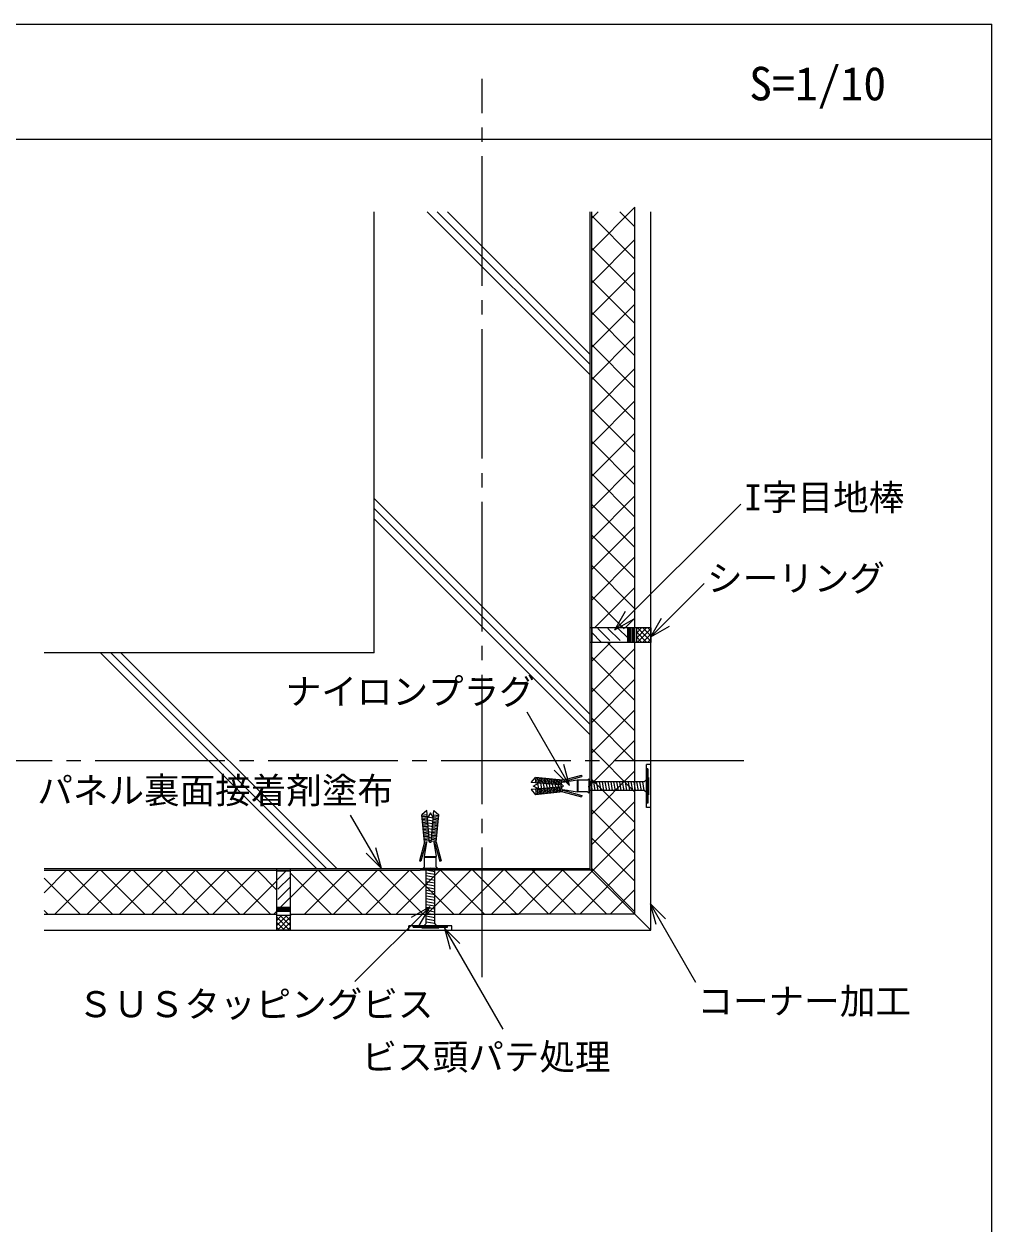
# Model space of a CAD drawing. Units: millimetres, scale not verified. Extents: x 3795 to 7821, y 4568 to 7368.
# Drawn here: x 7149 to 7821, y 6535 to 7368 of the extents above; entities that cross this region are included whole.
import ezdxf
from ezdxf.enums import TextEntityAlignment as Align

# ---------------------------------------------------------------- set-up
doc = ezdxf.new("R2010")
doc.units = ezdxf.units.MM
doc.header["$LTSCALE"] = 10
doc.linetypes.add('CHAIN2', pattern=[12, 9, -1, 1, -1])
doc.linetypes.add('DASHED1', pattern=[1.8, 1.2, -0.6])
for name, color, linetype in [('0-0', 7, 'Continuous'), ('3-0', 7, 'Continuous'), ('3-1', 4, 'Continuous')]:
    doc.layers.add(name, color=color, linetype=linetype)
doc.styles.add('ＭＳ ゴシック', font='')
doc.styles.get('ＭＳ ゴシック').set_extended_font_data('MS Gothic')

msp = doc.modelspace()

# ---------------------------------------------------------------- linework, layer by layer
at = {"layer": '0-0', "color": 2}
for p in [(3820.85, 7368.18), (7820.85, 4568.18)]:
    msp.add_line(p, (7820.85, 7368.18), dxfattribs=at)
at = {"layer": '0-0'}
msp.add_line((3820.85, 7288.18), (7820.85, 7288.18), dxfattribs=at)
at = {"layer": '3-0', "linetype": 'CHAIN2'}
for p, q in [((7467.06, 6706.37), (7467.06, 7330.04)), ((7648.59, 6856.54), (7130.09, 6856.54))]:
    msp.add_line(p, q, dxfattribs=at)
at = {"layer": '3-0'}
for p, q in [((7392.06, 6931.54), (7392.06, 7237.82)), ((7542.06, 7124.6), (7428.84, 7237.82)), ((7542.06, 7131.67), (7435.91, 7237.82)), ((7542.06, 7138.74), (7442.99, 7237.82)), ((7542.06, 6780.54), (7542.06, 7237.82)), ((7543.06, 7210.93), (7573.06, 7240.93)), ((7543.06, 6780.54), (7543.06, 7237.82)), ((7543.06, 7233.33), (7547.55, 7237.82)), ((7543.06, 7234.98), (7573.06, 7204.98)), ((7562.62, 7237.82), (7573.06, 7227.38)), ((7573.06, 6790.54), (7573.06, 7240.93)), ((7584.06, 6790.54), (7584.06, 7237.82)), ((7543.06, 7188.53), (7573.06, 7218.53)), ((7543.06, 7212.58), (7573.06, 7182.58)), ((7543.06, 7166.13), (7573.06, 7196.13)), ((7543.06, 7190.18), (7573.06, 7160.18)), ((7543.06, 7143.73), (7573.06, 7173.73)), ((7543.06, 7167.78), (7573.06, 7137.78)), ((7543.06, 7121.33), (7573.06, 7151.33)), ((7543.06, 7145.38), (7573.06, 7115.38)), ((7543.06, 7098.93), (7573.06, 7128.93)), ((7543.06, 7122.98), (7573.06, 7092.98)), ((7543.06, 7076.53), (7573.06, 7106.53)), ((7543.06, 7100.58), (7573.06, 7070.58)), ((7543.06, 7054.13), (7573.06, 7084.13)), ((7543.06, 7078.18), (7573.06, 7048.18)), ((7543.06, 7031.73), (7573.06, 7061.73)), ((7543.06, 7055.78), (7573.06, 7025.78)), ((7542.06, 6888.74), (7392.06, 7038.74)), ((7543.06, 7010.52), (7573.06, 7040.52)), ((7543.06, 7034.56), (7573.06, 7004.56)), ((7559.1, 6947.4), (7646.51, 7034.81)), ((7542.06, 6881.67), (7392.06, 7031.67)), ((7542.06, 6874.6), (7392.06, 7024.6)), ((7543.06, 6989.31), (7573.06, 7019.31)), ((7543.06, 7013.35), (7573.06, 6983.35)), ((7543.06, 6968.09), (7573.06, 6998.09)), ((7543.06, 6992.14), (7573.06, 6962.14)), ((7544.97, 6948.79), (7573.06, 6976.88)), ((7584.06, 6942.62), (7621.04, 6979.6)), ((7543.06, 6970.92), (7565.69, 6948.29)), ((7559.1, 6947.4), (7566.6, 6960.39)), ((7559.1, 6947.4), (7572.09, 6954.9)), ((7566.19, 6948.79), (7573.06, 6955.67)), ((7584.06, 6942.62), (7591.56, 6955.61)), ((7584.06, 6942.62), (7597.05, 6950.12)), ((7584.06, 6948.79), (7542.06, 6948.79)), ((7543.06, 6948.54), (7543.06, 6939.04)), ((7568.06, 6939.04), (7568.06, 6948.79)), ((7569.06, 6939.04), (7569.06, 6948.79)), ((7570.06, 6939.04), (7570.06, 6948.79)), ((7571.06, 6939.04), (7571.06, 6948.79)), ((7572.06, 6939.04), (7572.06, 6948.99)), ((7574.06, 6948.79), (7574.06, 6939.04)), ((7574.06, 6941.68), (7581.18, 6948.79)), ((7574.06, 6945.21), (7577.64, 6948.79)), ((7574.06, 6948.75), (7574.11, 6948.79)), ((7574.06, 6946.14), (7581.16, 6939.04)), ((7574.06, 6942.61), (7577.63, 6939.04)), ((7574.95, 6948.79), (7584.06, 6939.68)), ((7574.96, 6939.04), (7584.06, 6948.14)), ((7578.49, 6948.79), (7584.06, 6943.22)), ((7578.5, 6939.04), (7584.06, 6944.6)), ((7582.02, 6948.79), (7584.06, 6946.75)), ((7582.03, 6939.04), (7584.06, 6941.07)), ((7584.06, 6948.79), (7584.06, 6938.79)), ((7542.06, 6939.04), (7584.06, 6939.04)), ((7543.06, 6925.67), (7556.44, 6939.04)), ((7543.06, 6904.45), (7573.06, 6934.45)), ((7553.73, 6939.04), (7573.06, 6919.71)), ((7574.06, 6939.07), (7574.09, 6939.04)), ((7392.06, 6931.54), (7163.06, 6931.54)), ((7352.28, 6781.54), (7202.28, 6931.54)), ((7359.35, 6781.54), (7209.35, 6931.54)), ((7366.42, 6781.54), (7216.42, 6931.54)), ((7543.06, 6928.5), (7573.06, 6898.5)), ((7543.06, 6883.24), (7573.06, 6913.24)), ((7543.06, 6907.28), (7573.06, 6877.28)), ((7543.06, 6862.03), (7573.06, 6892.03)), ((7527.59, 6839.45), (7498.24, 6890.29)), ((7543.06, 6886.07), (7573.06, 6856.07)), ((7543.06, 6840.81), (7573.06, 6870.81)), ((7543.06, 6864.86), (7573.06, 6834.86)), ((7527.59, 6839.45), (7516.99, 6850.05)), ((7527.59, 6839.45), (7523.71, 6853.93)), ((7543.06, 6819.6), (7573.06, 6849.6)), ((7584.06, 6854.04), (7581.06, 6854.04)), ((7581.06, 6824.04), (7581.06, 6854.04)), ((7581.06, 6851.04), (7581.06, 6827.04)), ((7582.06, 6851.04), (7581.06, 6851.04)), ((7502.56, 6839.04), (7506.1, 6841.08)), ((7523.06, 6843.04), (7504.06, 6845.04)), ((7504.14, 6841.26), (7504.53, 6844.99)), ((7505.14, 6841.17), (7505.53, 6844.89)), ((7506.13, 6841.08), (7506.52, 6844.78)), ((7507.13, 6840.99), (7507.52, 6844.68)), ((7508.12, 6840.9), (7508.51, 6844.57)), ((7509.12, 6840.81), (7509.5, 6844.47)), ((7510.11, 6840.72), (7510.5, 6844.36)), ((7511.11, 6840.63), (7511.49, 6844.26)), ((7512.11, 6840.54), (7512.49, 6844.15)), ((7513.1, 6840.45), (7513.48, 6844.05)), ((7514.1, 6840.36), (7514.48, 6843.94)), ((7515.09, 6840.27), (7515.47, 6843.84)), ((7516.09, 6840.17), (7516.46, 6843.74)), ((7517.09, 6840.08), (7517.46, 6843.63)), ((7518.08, 6839.99), (7518.45, 6843.53)), ((7519.08, 6839.9), (7519.45, 6843.42)), ((7520.07, 6839.81), (7520.44, 6843.32)), ((7521.07, 6839.72), (7521.44, 6843.2)), ((7522.07, 6839.63), (7522.43, 6843.11)), ((7523.06, 6843.04), (7536.06, 6846.54)), ((7523.06, 6842.01), (7536.32, 6845.58)), ((7533.06, 6843.04), (7523.06, 6841.54)), ((7523.06, 6842.01), (7523.06, 6841.54)), ((7526.39, 6842.04), (7523.19, 6842.04)), ((7533.56, 6843.04), (7533.56, 6835.04)), ((7536.06, 6846.54), (7536.32, 6845.58)), ((7541.06, 6844.04), (7540.06, 6843.04)), ((7541.06, 6844.04), (7541.06, 6834.04)), ((7579.56, 6842.04), (7541.06, 6842.04)), ((7543.56, 6836.04), (7542.5, 6842.04)), ((7543.06, 6843.64), (7573.06, 6813.64)), ((7545.56, 6836.04), (7544.5, 6842.04)), ((7547.56, 6836.04), (7546.5, 6842.04)), ((7549.56, 6836.04), (7548.5, 6842.04)), ((7551.56, 6836.04), (7550.5, 6842.04)), ((7553.56, 6836.04), (7552.5, 6842.04)), ((7555.56, 6836.04), (7554.5, 6842.04)), ((7557.56, 6836.04), (7556.5, 6842.04)), ((7559.56, 6836.04), (7558.5, 6842.04)), ((7561.56, 6836.04), (7560.5, 6842.04)), ((7563.56, 6836.04), (7562.5, 6842.04)), ((7565.56, 6836.04), (7564.5, 6842.04)), ((7567.56, 6836.04), (7566.5, 6842.04)), ((7569.56, 6836.04), (7568.5, 6842.04)), ((7571.56, 6836.04), (7570.5, 6842.04)), ((7573.56, 6836.04), (7572.5, 6842.04)), ((7575.56, 6836.04), (7574.5, 6842.04)), ((7577.56, 6836.04), (7576.5, 6842.04)), ((7581.06, 6843.54), (7579.56, 6842.04)), ((7582.56, 6845.04), (7582.06, 6844.54)), ((7582.56, 6845.04), (7582.56, 6833.04)), ((7502.52, 6839.07), (7506.1, 6837)), ((7523.06, 6835.04), (7504.06, 6833.04)), ((7504.14, 6836.82), (7504.53, 6833.09)), ((7505.14, 6836.91), (7505.53, 6833.2)), ((7506.39, 6837.03), (7505.71, 6840.86)), ((7506.13, 6837), (7506.52, 6833.3)), ((7507.13, 6837.09), (7507.52, 6833.4)), ((7508.36, 6837.2), (7507.7, 6840.94)), ((7508.12, 6837.18), (7508.51, 6833.51)), ((7509.12, 6837.27), (7509.5, 6833.61)), ((7510.32, 6837.38), (7509.73, 6840.75)), ((7510.11, 6837.36), (7510.5, 6833.72)), ((7511.11, 6837.45), (7511.49, 6833.82)), ((7512.29, 6837.56), (7511.76, 6840.57)), ((7512.11, 6837.55), (7512.49, 6833.93)), ((7513.1, 6837.64), (7513.48, 6834.03)), ((7514.26, 6837.74), (7513.8, 6840.38)), ((7514.1, 6837.73), (7514.48, 6834.14)), ((7515.09, 6837.82), (7515.47, 6834.24)), ((7516.23, 6837.92), (7515.83, 6840.2)), ((7516.09, 6837.91), (7516.46, 6834.35)), ((7517.09, 6838), (7517.46, 6834.45)), ((7518.2, 6838.1), (7517.86, 6840.01)), ((7518.08, 6838.09), (7518.45, 6834.56)), ((7519.08, 6838.18), (7519.45, 6834.66)), ((7520.17, 6838.28), (7519.89, 6839.83)), ((7520.07, 6838.27), (7520.44, 6834.77)), ((7521.07, 6838.36), (7521.44, 6834.88)), ((7522.14, 6838.46), (7521.93, 6839.64)), ((7522.07, 6838.45), (7522.43, 6834.97)), ((7523.06, 6839.54), (7523.06, 6838.54)), ((7523.06, 6836.54), (7523.06, 6836.08)), ((7523.06, 6836.54), (7533.06, 6835.04)), ((7523.06, 6836.08), (7536.32, 6832.51)), ((7523.06, 6835.04), (7536.06, 6831.54)), ((7526.39, 6836.04), (7523.19, 6836.04)), ((7540.06, 6835.04), (7533.06, 6835.04)), ((7540.06, 6835.04), (7541.06, 6834.04)), ((7541.56, 6836.04), (7541.06, 6838.88)), ((7579.56, 6836.04), (7541.06, 6836.04)), ((7582.56, 6833.04), (7582.06, 6833.54)), ((7536.32, 6832.51), (7536.06, 6831.54)), ((7543.06, 6798.39), (7573.06, 6828.39)), ((7397.12, 6781.71), (7375.65, 6818.9)), ((7427.11, 6800.04), (7425.11, 6819.04)), ((7428.89, 6818.96), (7425.16, 6818.57)), ((7428.98, 6817.97), (7425.27, 6817.58)), ((7429.07, 6816.97), (7425.37, 6816.58)), ((7431.11, 6820.54), (7429.07, 6817)), ((7433.13, 6816.71), (7429.29, 6817.39)), ((7431.09, 6820.58), (7433.15, 6817)), ((7433.15, 6816.97), (7436.85, 6816.58)), ((7433.24, 6817.97), (7436.96, 6817.58)), ((7433.33, 6818.96), (7437.06, 6818.57)), ((7435.11, 6800.04), (7437.11, 6819.04)), ((7543.06, 6822.43), (7573.06, 6792.43)), ((7584.06, 6824.04), (7581.06, 6824.04)), ((7429.16, 6815.98), (7425.48, 6815.59)), ((7429.25, 6814.98), (7425.58, 6814.59)), ((7429.35, 6813.98), (7425.69, 6813.6)), ((7429.44, 6812.99), (7425.79, 6812.6)), ((7429.53, 6811.99), (7425.89, 6811.61)), ((7429.62, 6811), (7426, 6810.62)), ((7429.71, 6810), (7426.1, 6809.62)), ((7429.8, 6809), (7426.21, 6808.63)), ((7429.89, 6808.01), (7426.31, 6807.63)), ((7432.95, 6814.75), (7429.22, 6815.4)), ((7432.77, 6812.78), (7429.4, 6813.37)), ((7432.59, 6810.81), (7429.59, 6811.34)), ((7432.41, 6808.84), (7429.77, 6809.31)), ((7432.34, 6808.01), (7435.91, 6807.63)), ((7432.43, 6809), (7436.02, 6808.63)), ((7432.52, 6810), (7436.12, 6809.62)), ((7432.61, 6811), (7436.23, 6810.62)), ((7432.7, 6811.99), (7436.33, 6811.61)), ((7432.79, 6812.99), (7436.44, 6812.6)), ((7432.88, 6813.98), (7436.54, 6813.6)), ((7432.97, 6814.98), (7436.64, 6814.59)), ((7433.06, 6815.98), (7436.75, 6815.59)), ((7513.51, 6750.04), (7573.06, 6809.59)), ((7427.11, 6800.04), (7423.61, 6787.04)), ((7428.15, 6800.04), (7424.58, 6786.78)), ((7429.98, 6807.01), (7426.42, 6806.64)), ((7430.07, 6806.02), (7426.52, 6805.64)), ((7430.16, 6805.02), (7426.63, 6804.65)), ((7430.25, 6804.02), (7426.73, 6803.65)), ((7430.34, 6803.03), (7426.84, 6802.66)), ((7430.43, 6802.03), (7426.96, 6801.67)), ((7430.52, 6801.04), (7427.05, 6800.67)), ((7427.11, 6790.04), (7428.61, 6800.04)), ((7428.11, 6796.71), (7428.11, 6799.91)), ((7428.15, 6800.04), (7428.61, 6800.04)), ((7432.23, 6806.87), (7429.96, 6807.27)), ((7432.05, 6804.9), (7430.14, 6805.24)), ((7431.88, 6802.94), (7430.32, 6803.21)), ((7431.7, 6800.97), (7430.51, 6801.18)), ((7430.61, 6800.04), (7431.61, 6800.04)), ((7431.7, 6801.04), (7435.18, 6800.67)), ((7431.79, 6802.03), (7435.27, 6801.67)), ((7431.88, 6803.03), (7435.39, 6802.66)), ((7431.97, 6804.02), (7435.49, 6803.65)), ((7432.07, 6805.02), (7435.6, 6804.65)), ((7432.16, 6806.02), (7435.7, 6805.64)), ((7432.25, 6807.01), (7435.81, 6806.64)), ((7433.61, 6800.04), (7434.08, 6800.04)), ((7433.61, 6800.04), (7435.11, 6790.04)), ((7434.08, 6800.04), (7437.65, 6786.78)), ((7434.11, 6796.71), (7434.11, 6799.91)), ((7435.11, 6800.04), (7438.61, 6787.04)), ((7573.06, 6772.89), (7543.06, 6802.89)), ((7397.12, 6781.71), (7386.52, 6792.32)), ((7397.12, 6781.71), (7393.24, 6796.2)), ((7573.06, 6750.04), (7573.06, 6792.43)), ((7584.06, 6739.04), (7584.06, 6792.99)), ((7423.61, 6787.04), (7424.58, 6786.78)), ((7426.11, 6782.04), (7427.11, 6783.04)), ((7427.11, 6789.54), (7435.11, 6789.54)), ((7435.11, 6783.04), (7435.11, 6790.04)), ((7435.11, 6783.04), (7436.11, 6782.04)), ((7437.65, 6786.78), (7438.61, 6787.04)), ((7534.73, 6750.04), (7573.06, 6788.38)), ((7542.06, 6781.54), (7163.06, 6781.54)), ((7163.06, 6780.54), (7424.06, 6780.54)), ((7163.06, 6764.96), (7178.64, 6780.54)), ((7188.11, 6750.04), (7163.06, 6775.09)), ((7170.54, 6750.04), (7201.04, 6780.54)), ((7210.51, 6750.04), (7180.01, 6780.54)), ((7192.94, 6750.04), (7223.44, 6780.54)), ((7232.91, 6750.04), (7202.41, 6780.54)), ((7215.34, 6750.04), (7245.84, 6780.54)), ((7255.31, 6750.04), (7224.81, 6780.54)), ((7237.74, 6750.04), (7268.24, 6780.54)), ((7277.71, 6750.04), (7247.21, 6780.54)), ((7258.96, 6750.04), (7289.46, 6780.54)), ((7298.92, 6750.04), (7268.42, 6780.54)), ((7280.17, 6750.04), (7310.67, 6780.54)), ((7320.14, 6750.04), (7289.64, 6780.54)), ((7324.34, 6767.06), (7310.85, 6780.54)), ((7324.34, 6781.04), (7324.34, 6739.04)), ((7333.83, 6780.04), (7324.34, 6780.04)), ((7334.09, 6739.04), (7334.09, 6781.04)), ((7334.09, 6761.53), (7353.09, 6780.54)), ((7362.56, 6750.04), (7334.09, 6778.52)), ((7343.81, 6750.04), (7374.31, 6780.54)), ((7383.78, 6750.04), (7353.28, 6780.54)), ((7363.83, 6750.04), (7394.33, 6780.54)), ((7403.8, 6750.04), (7373.3, 6780.54)), ((7386.23, 6750.04), (7416.73, 6780.54)), ((7426.2, 6750.04), (7395.7, 6780.54)), ((7407.45, 6750.04), (7437.95, 6780.54)), ((7447.42, 6750.04), (7416.92, 6780.54)), ((7434.06, 6780.54), (7424.06, 6780.54)), ((7426.11, 6782.04), (7436.11, 6782.04)), ((7428.11, 6743.54), (7428.11, 6782.04)), ((7434.11, 6779.54), (7428.11, 6780.6)), ((7434.11, 6777.54), (7428.11, 6778.6)), ((7434.11, 6775.54), (7428.11, 6776.6)), ((7434.11, 6773.54), (7428.11, 6774.6)), ((7428.66, 6750.04), (7459.16, 6780.54)), ((7434.11, 6781.54), (7431.28, 6782.04)), ((7543.06, 6780.54), (7434.06, 6780.54)), ((7434.11, 6743.54), (7434.11, 6782.04)), ((7468.63, 6750.04), (7438.13, 6780.54)), ((7451.06, 6750.04), (7481.56, 6780.54)), ((7491.03, 6750.04), (7460.53, 6780.54)), ((7473.46, 6750.04), (7503.96, 6780.54)), ((7513.43, 6750.04), (7482.93, 6780.54)), ((7492.3, 6750.04), (7522.8, 6780.54)), ((7532.27, 6750.04), (7501.77, 6780.54)), ((7553.48, 6750.04), (7522.98, 6780.54)), ((7584.06, 6739.04), (7542.56, 6780.54)), ((7573.06, 6751.68), (7543.06, 6781.68)), ((7301.38, 6750.04), (7324.34, 6772.99)), ((7434.11, 6771.54), (7428.11, 6772.6)), ((7434.11, 6769.54), (7428.11, 6770.6)), ((7434.11, 6767.54), (7428.11, 6768.6)), ((7434.11, 6765.54), (7428.11, 6766.6)), ((7555.94, 6750.04), (7573.06, 6767.16)), ((7434.11, 6763.54), (7428.11, 6764.6)), ((7434.11, 6761.54), (7428.11, 6762.6)), ((7434.11, 6759.54), (7428.11, 6760.6)), ((7434.11, 6757.54), (7428.11, 6758.6)), ((7165.71, 6750.04), (7163.06, 6752.69)), ((7163.06, 6750.04), (7324.34, 6750.04)), ((7322.59, 6750.04), (7325.09, 6752.53)), ((7324.34, 6755.04), (7334.09, 6755.04)), ((7324.34, 6754.04), (7334.09, 6754.04)), ((7324.34, 6753.04), (7334.09, 6753.04)), ((7324.34, 6752.04), (7334.09, 6752.04)), ((7334.09, 6750.04), (7492.3, 6750.04)), ((7430.71, 6755.15), (7378.8, 6703.24)), ((7430.71, 6755.15), (7417.72, 6747.65)), ((7430.71, 6755.15), (7423.21, 6742.16)), ((7434.11, 6755.54), (7428.11, 6756.6)), ((7434.11, 6753.54), (7428.11, 6754.6)), ((7434.11, 6751.54), (7428.11, 6752.6)), ((7434.11, 6749.54), (7428.11, 6750.6)), ((7573.06, 6750.04), (7487.06, 6750.04)), ((7583.62, 6757.53), (7615.22, 6702.8)), ((7583.62, 6757.53), (7594.23, 6746.92)), ((7583.62, 6757.53), (7587.51, 6743.04)), ((7334.09, 6749.04), (7324.34, 6749.04)), ((7324.37, 6749.04), (7324.34, 6749.01)), ((7327.9, 6749.04), (7324.34, 6745.47)), ((7331.44, 6749.04), (7324.34, 6741.94)), ((7324.34, 6748.14), (7333.43, 6739.04)), ((7324.34, 6744.6), (7329.9, 6739.04)), ((7324.34, 6741.07), (7326.36, 6739.04)), ((7334.09, 6748.15), (7324.97, 6739.04)), ((7326.97, 6749.04), (7334.09, 6741.93)), ((7334.09, 6744.62), (7328.51, 6739.04)), ((7330.5, 6749.04), (7334.09, 6745.46)), ((7334.09, 6741.08), (7332.05, 6739.04)), ((7334.04, 6749.04), (7334.09, 6749)), ((7416.11, 6739.04), (7416.11, 6742.04)), ((7446.11, 6742.04), (7416.11, 6742.04)), ((7419.11, 6742.04), (7443.11, 6742.04)), ((7419.11, 6741.04), (7419.11, 6742.04)), ((7425.11, 6740.54), (7425.61, 6741.04)), ((7426.61, 6742.04), (7428.11, 6743.54)), ((7434.11, 6747.54), (7428.11, 6748.6)), ((7434.11, 6745.54), (7428.11, 6746.6)), ((7437.11, 6740.54), (7436.61, 6741.04)), ((7446.11, 6739.04), (7446.11, 6742.04)), ((7163.06, 6739.04), (7584.06, 6739.04)), ((7334.09, 6739.04), (7324.08, 6739.04)), ((7425.11, 6740.54), (7437.11, 6740.54)), ((7440.93, 6740.33), (7451.53, 6729.72)), ((7440.93, 6740.33), (7444.81, 6725.84)), ((7440.93, 6740.33), (7481.44, 6670.16))]:
    msp.add_line(p, q, dxfattribs=at)
at = {"layer": '3-0', "linetype": 'DASHED1'}
for p, q in [((7543.06, 6945.65), (7549.67, 6939.04)), ((7547.24, 6948.54), (7556.74, 6939.04)), ((7554.31, 6948.54), (7563.81, 6939.04)), ((7561.38, 6948.54), (7568.06, 6941.86)), ((7330.94, 6780.04), (7324.34, 6773.43)), ((7333.83, 6775.86), (7324.34, 6766.36)), ((7333.83, 6768.79), (7324.34, 6759.29)), ((7333.83, 6761.72), (7327.16, 6755.04))]:
    msp.add_line(p, q, dxfattribs=at)
at = {"layer": '3-0'}
for points in [[(7582.06, 6851.04), (7582.06, 6827.04), (7581.06, 6827.04)], [(7523.06, 6839.54), (7501.06, 6841.54), (7504.06, 6845.04)], [(7540.06, 6843.04), (7533.06, 6843.04), (7533.06, 6835.04)], [(7581.06, 6834.54), (7579.56, 6836.04), (7578.5, 6842.04)], [(7523.06, 6838.54), (7501.06, 6836.54), (7504.06, 6833.04)], [(7430.61, 6800.04), (7428.61, 6822.04), (7425.11, 6819.04)], [(7431.61, 6800.04), (7433.61, 6822.04), (7437.11, 6819.04)], [(7427.11, 6783.04), (7427.11, 6790.04), (7435.11, 6790.04)], [(7419.11, 6741.04), (7443.11, 6741.04), (7443.11, 6742.04)], [(7435.61, 6742.04), (7434.11, 6743.54), (7428.11, 6744.6)]]:
    msp.add_lwpolyline(points, dxfattribs=at)
at = {"layer": '3-1'}
for p, q in [((7581.06, 6838.98), (7581.06, 6839.1)), ((7431.11, 6741.98), (7431.11, 6742.1))]:
    msp.add_line(p, q, dxfattribs=at)

# ---------------------------------------------------------------- texts
at = {"layer": '0-0', "style": 'ＭＳ ゴシック'}
msp.add_text('S=1/10', height=23.28, dxfattribs=at).set_placement((7652.4, 7308.18), align=Align.BOTTOM_LEFT)
at = {"layer": '3-0', "style": 'ＭＳ ゴシック'}
for s, p in [('I字目地棒', (7648.93, 7025.01)), ('シーリング', (7623.13, 6968.9)), ('ナイロンプラグ', (7330.74, 6890.24)), ('パネル裏面接着剤塗布', (7158.35, 6821.53)), ('コーナー加工', (7616.46, 6675.19)), ('ＳＵＳタッピングビス', (7186.38, 6673.08)), ('ビス頭パテ処理', (7383.33, 6636.54))]:
    msp.add_text(s, height=18.1, dxfattribs=at).set_placement(p, align=Align.BOTTOM_LEFT)

doc.saveas('drawing.dxf')
